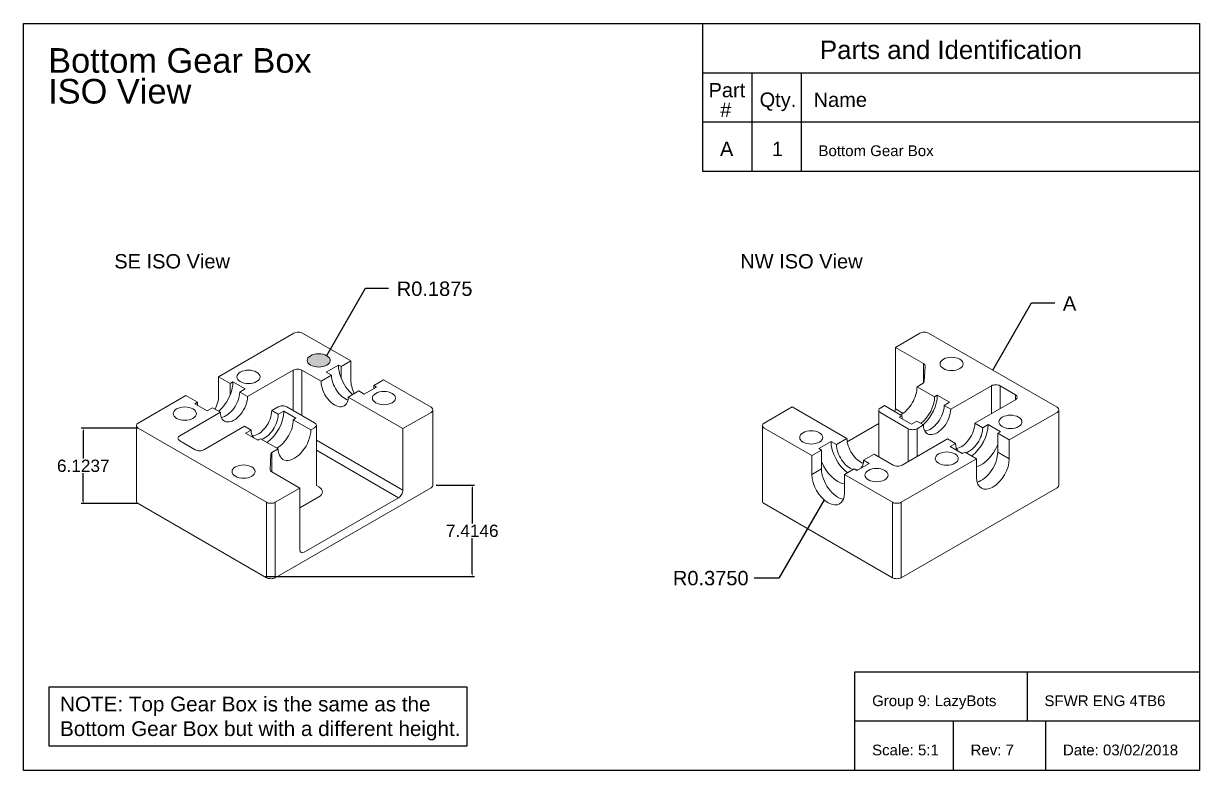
# Model space of a CAD drawing. Header units: inches. Extents: x 0 to 1256, y -61 to 0.
# Drawn here: x 738.5 to 834, y -60.7 to 0 of the extents above; entities that cross this region are included whole.
import ezdxf
from ezdxf.enums import TextEntityAlignment as Align

# ---------------------------------------------------------------- set-up
doc = ezdxf.new("R2010")
doc.units = ezdxf.units.IN
doc.header["$LTSCALE"] = 2
doc.header["$MEASUREMENT"] = 0
doc.styles.get("Standard").update_dxf_attribs({"font": 'arial.ttf'})
doc.dimstyles.get("Standard").update_dxf_attribs({"dimtxt": 0.18, "dimasz": 0.18, "dimexe": 0.18, "dimexo": 0.0625, "dimgap": 0.09, "dimtad": 0, "dimtih": 1, "dimtoh": 1, "dimdec": 4, "dimzin": 0, "dimdsep": 46, "dimtxsty": 'Standard', "dimcen": 0.09, "dimadec": 0, "dimazin": 0, "dimtfac": 1, "dimtdec": 4, "dimtofl": 0, "dimtmove": 0, "dimatfit": 3, "dimfxl": 1, "dimtolj": 1, "dimtzin": 0, "dimarcsym": 0})

# ---------------------------------------------------------------- blocks, each defined once
blk = doc.blocks.new('*D16')
at = {"color": 0, "lineweight": -2, "transparency": 16777216}
for p, q in [((747.78, -32.87), (743.206, -32.87)), ((743.386, -33.05), (743.386, -35.331)), ((743.386, -38.814), (743.386, -36.533)), ((747.78, -38.994), (743.206, -38.994))]:
    blk.add_line(p, q, dxfattribs=at)
at = {"color": 0, "transparency": 16777216}
for points in [[(743.356, -33.05), (743.416, -33.05), (743.386, -32.87)], [(743.356, -38.814), (743.416, -38.814), (743.386, -38.994)]]:
    blk.add_solid(points, dxfattribs=at)
at = {"layer": 'Defpoints', "color": 0, "transparency": 16777216}
for p in [(743.386, -32.87), (747.843, -32.87), (747.843, -38.994)]:
    blk.add_point(p, dxfattribs=at)
at = {"color": 0, "transparency": 16777216, "insert": (743.386, -35.932), "char_height": 1, "attachment_point": 5}
blk.add_mtext('\\A1;6.1237', dxfattribs=at)
blk = doc.blocks.new('*D17')
at = {"color": 0, "lineweight": -2, "transparency": 16777216}
for p, q in [((772.049, -37.506), (775.157, -37.506)), ((774.977, -37.686), (774.977, -40.612)), ((774.977, -44.74), (774.977, -41.814)), ((758.171, -44.92), (775.157, -44.92))]:
    blk.add_line(p, q, dxfattribs=at)
at = {"color": 0, "transparency": 16777216}
for points in [[(774.947, -37.686), (775.007, -37.686), (774.977, -37.506)], [(774.947, -44.74), (775.007, -44.74), (774.977, -44.92)]]:
    blk.add_solid(points, dxfattribs=at)
at = {"layer": 'Defpoints', "color": 0, "transparency": 16777216}
for p in [(771.986, -37.506), (774.977, -37.506), (758.108, -44.92)]:
    blk.add_point(p, dxfattribs=at)
at = {"color": 0, "transparency": 16777216, "insert": (774.977, -41.213), "char_height": 1, "attachment_point": 5}
blk.add_mtext('\\A1;7.4146', dxfattribs=at)

msp = doc.modelspace()

# ---------------------------------------------------------------- hatches: boundary and pattern name
at = {"true_color": 0x939598}
h = msp.add_hatch(color=252, dxfattribs=at)
h.dxf.hatch_style = 1
edge = h.paths.add_edge_path()
edge.add_ellipse((762.50483, -27.36476), major_axis=(0.9375, 0), ratio=0.57735027, start_angle=0, end_angle=360, ccw=False)

# ---------------------------------------------------------------- linework, layer by layer
for p, q in [((793.68104, -4), (834.0392, -4)), ((797.68104, -4), (797.68104, -12)), ((801.68104, -4), (801.68104, -12)), ((793.68104, -8), (834.0392, -8)), ((793.68104, -12), (834.0392, -12)), ((834.03385, -52.67723), (806.03385, -52.67723)), ((806.03385, -52.67723), (806.03385, -60.67722)), ((820.03385, -52.67723), (820.03385, -56.67723)), ((834.03385, -56.67723), (806.03385, -56.67723)), ((814.03295, -56.67723), (814.03295, -60.67722)), ((821.53295, -56.67723), (821.53295, -60.67722))]:
    msp.add_line(p, q)
at = {"linetype": 'Continuous', "lineweight": 0, "extrusion": (-4.95806e-18, 0.816497, 0.57735)}
for p, q in [((754.37429, -28.69063), (760.49597, -25.15627)), ((761.20308, -25.15627), (765.11164, -27.41288)), ((764.32268, -27.86838), (765.11164, -27.41288)), ((765.11164, -27.41288), (765.11164, -28.94381)), ((756.73107, -30.30647), (760.43441, -28.16834)), ((760.43441, -31.43255), (760.43441, -28.16834)), ((761.14152, -28.16834), (762.69403, -29.06468)), ((761.14152, -28.16834), (761.14152, -31.8408)), ((762.69403, -29.06468), (763.55001, -28.57048)), ((763.10807, -28.31532), (764.10244, -27.74122)), ((763.55001, -28.57048), (763.10807, -28.31532)), ((764.10244, -27.74122), (764.32268, -27.86838)), ((764.32268, -28.78709), (764.32268, -27.86838)), ((754.37429, -28.69063), (755.31614, -29.2344)), ((754.37429, -30.22156), (754.37429, -28.69063)), ((755.31614, -29.2344), (755.53711, -29.10683)), ((755.31614, -29.2344), (755.31614, -30.1545)), ((755.53711, -29.10683), (756.53148, -29.68092)), ((767.19603, -29.52731), (766.20166, -30.10141)), ((767.76329, -28.94381), (766.97433, -29.39931)), ((766.97433, -29.39931), (767.19603, -29.52731)), ((766.97433, -29.39931), (766.97433, -29.6553)), ((767.76329, -28.94381), (771.6329, -31.17793)), ((747.84285, -32.46155), (751.72264, -30.22156)), ((752.66449, -30.76533), (751.72264, -30.22156)), ((756.53148, -29.68092), (756.08953, -29.93608)), ((756.08953, -29.93608), (756.73107, -30.30647)), ((765.75972, -29.84625), (764.90374, -30.34045)), ((764.90374, -30.34045), (769.34715, -32.90586)), ((766.20166, -30.10141), (765.75972, -29.84625)), ((752.44352, -30.89291), (752.66449, -30.76533)), ((753.43788, -31.46701), (752.44352, -30.89291)), ((752.66449, -31.02049), (752.66449, -30.76533)), ((753.87983, -31.21186), (753.43788, -31.46701)), ((754.52136, -31.58224), (753.87983, -31.21185)), ((759.2148, -31.13665), (758.69189, -31.43855)), ((758.69189, -31.43855), (759.2246, -31.74611)), ((759.2246, -31.74611), (759.66654, -31.49095)), ((759.66654, -31.49095), (760.66091, -32.06505)), ((762.16833, -32.43363), (759.92191, -31.13665)), ((771.77935, -31.38205), (771.77935, -37.50578)), ((751.21887, -33.48894), (754.52136, -31.58224)), ((760.66091, -32.06505), (760.43994, -32.19263)), ((760.43994, -32.19263), (761.8664, -33.0162)), ((769.34715, -32.90586), (771.6329, -31.58618)), ((747.6964, -38.7894), (747.6964, -32.66568)), ((747.84285, -32.8698), (758.27267, -38.89146)), ((756.48219, -32.71433), (753.1797, -34.62102)), ((757.01489, -33.02188), (756.48219, -32.71433)), ((756.57295, -33.27704), (757.01489, -33.02188)), ((757.56732, -33.85114), (756.57295, -33.27704)), ((761.8664, -33.0162), (762.16833, -32.84187)), ((762.31478, -37.52322), (762.31478, -32.63775)), ((769.34715, -32.90586), (769.34715, -37.9109)), ((752.47259, -34.62102), (751.21887, -33.89718)), ((757.78829, -33.72356), (757.56732, -33.85114)), ((759.21475, -34.54713), (757.78829, -33.72356)), ((762.31478, -33.85076), (769.34715, -37.9109)), ((758.55519, -36.21601), (758.6285, -34.98588)), ((758.70695, -34.8403), (759.21475, -34.54713)), ((758.70695, -36.4333), (758.70695, -34.8403)), ((768.9936, -38.52328), (762.31478, -34.66726)), ((758.55519, -36.21601), (758.55519, -36.23587)), ((760.9722, -37.74114), (758.70134, -36.43006)), ((758.97978, -45.01519), (771.6329, -37.7099)), ((758.97978, -38.89146), (760.9722, -37.74114)), ((760.9722, -42.74619), (760.9722, -37.74114)), ((762.52189, -37.64279), (762.31478, -37.52322)), ((747.84285, -38.99352), (758.27267, -45.01519)), ((758.27267, -38.89146), (758.27267, -45.01519)), ((758.97978, -45.01519), (758.97978, -38.89146)), ((760.9722, -39.354), (762.52189, -38.45929)), ((768.9936, -38.52328), (761.32575, -42.95031))]:
    msp.add_line(p, q, dxfattribs=at)
at = {"linetype": 'Continuous', "lineweight": 0, "extrusion": (1.25969e-16, 0.816497, 0.57735)}
for p, q in [((811.33565, -25.15627), (809.34323, -26.30659)), ((822.47258, -31.17793), (812.04276, -25.15627)), ((809.34323, -26.30659), (811.61409, -27.61767)), ((809.34323, -31.31164), (809.34323, -26.30659)), ((811.61409, -29.20224), (811.61409, -27.61767)), ((811.76024, -27.83172), (811.68693, -29.06185)), ((811.60848, -29.20743), (811.10068, -29.50061)), ((811.10068, -29.50061), (812.52714, -30.32417)), ((813.83324, -31.3334), (817.13573, -29.42671)), ((817.13573, -31.69088), (817.13573, -29.42671)), ((817.84284, -29.42671), (819.09656, -30.15055)), ((817.84284, -29.42671), (817.84284, -31.28263)), ((812.52714, -30.32417), (812.74811, -30.19659)), ((812.74811, -30.19659), (813.74248, -30.77069)), ((819.09656, -30.5588), (815.79407, -32.46549)), ((819.09656, -30.5588), (819.09656, -30.15055)), ((800.96828, -31.14187), (798.68252, -32.46155)), ((805.41169, -33.70728), (800.96828, -31.14187)), ((808.00065, -35.20201), (808.00065, -31.40998)), ((808.44903, -31.03154), (808.1471, -31.20586)), ((809.87549, -31.8551), (808.44903, -31.03154)), ((809.34323, -31.31164), (809.96568, -31.67101)), ((813.74248, -30.77069), (813.30054, -31.02585)), ((813.30054, -31.02585), (813.83324, -31.3334)), ((822.61903, -37.50578), (822.61903, -31.38205)), ((808.1471, -31.61411), (810.39352, -32.91108)), ((809.65452, -31.98268), (809.87549, -31.8551)), ((810.64889, -32.55678), (809.65452, -31.98268)), ((811.09083, -32.30162), (810.64889, -32.55678)), ((811.62354, -32.60918), (811.09083, -32.30162)), ((815.79407, -32.46549), (816.4356, -32.83588)), ((822.47258, -31.58618), (818.59279, -33.82618)), ((798.53608, -32.66568), (798.53608, -38.7894)), ((802.55214, -35.10392), (798.68252, -32.8698)), ((805.43423, -33.97675), (808.00065, -32.49502)), ((810.39352, -35.5835), (810.39352, -32.91108)), ((811.10063, -32.91108), (811.62354, -32.60918)), ((811.10063, -32.91108), (811.10063, -35.17525)), ((816.4356, -32.83588), (816.87754, -32.58072)), ((816.87754, -32.58072), (817.87191, -33.15482)), ((817.87191, -33.15482), (817.65094, -33.2824)), ((817.65094, -33.2824), (818.59279, -33.82618)), ((817.65094, -33.2824), (817.65094, -34.81333)), ((803.1194, -34.52042), (804.11377, -33.94632)), ((804.11377, -33.94632), (804.55571, -34.20148)), ((804.55571, -34.20148), (805.41169, -33.70728)), ((813.58436, -33.74127), (809.88101, -35.87939)), ((814.2259, -34.11165), (813.58436, -33.74127)), ((813.78395, -34.36681), (814.2259, -34.11165)), ((814.77832, -34.94091), (813.78395, -34.36681)), ((818.59279, -33.82618), (818.59279, -35.35711)), ((802.55214, -35.10392), (803.3411, -34.64842)), ((802.55214, -36.63485), (802.55214, -35.10392)), ((803.3411, -34.64842), (803.1194, -34.52042)), ((803.3411, -36.17935), (803.3411, -34.64842)), ((807.6214, -34.98305), (806.76542, -35.47726)), ((809.17391, -35.87939), (807.6214, -34.98305)), ((814.99929, -34.81333), (814.77832, -34.94091)), ((815.94114, -35.35711), (814.99929, -34.81333)), ((817.65094, -34.81333), (818.59279, -35.35711)), ((803.3411, -36.17935), (802.55214, -36.63485)), ((805.99275, -36.17935), (805.20379, -36.63485)), ((806.21299, -36.30651), (805.99275, -36.17935)), ((807.20736, -35.73241), (806.21299, -36.30651)), ((806.76542, -35.47726), (807.20736, -35.73241)), ((815.94114, -35.35711), (809.81946, -38.89146)), ((815.94114, -36.88804), (815.94114, -35.35711)), ((809.11235, -38.89146), (805.20379, -36.63485)), ((805.20379, -36.63485), (805.20379, -38.16579)), ((822.47258, -37.7099), (809.81946, -45.01519)), ((798.68252, -38.99352), (809.11235, -45.01519)), ((809.11235, -38.89146), (809.11235, -45.01519)), ((809.81946, -45.01519), (809.81946, -38.89146))]:
    msp.add_line(p, q, dxfattribs=at)
msp.add_lwpolyline([(738.53295, 0), (834.0392, 0), (834.0392, -60.67722), (738.53295, -60.67722)], close=True)
for points in [[(793.68104, 0), (793.68104, -12)], [(763.15736, -26.97613), (766.29417, -21.50919), (768.18036, -21.50919)], [(817.25767, -28.1671), (820.39448, -22.70016), (822.28067, -22.70016)], [(803.56036, -38.70331), (799.88918, -45.04278), (797.87263, -45.04278)]]:
    msp.add_lwpolyline(points)
at = {"elevation": 0}
msp.add_lwpolyline([(740.62057, -53.87304), (774.54992, -53.87304), (774.54992, -58.70132), (740.62057, -58.70132)], close=True, dxfattribs=at)
at = {"linetype": 'Continuous', "lineweight": 0, "extrusion": (3.22676e-17, 3.88578e-16, -1)}
msp.add_ellipse((760.84953, -25.36039), major_axis=(0.5, 0), ratio=0.57735027, start_param=-2.35619449, end_param=-0.78539816, dxfattribs=at)
at = {"linetype": 'Continuous', "lineweight": 0, "extrusion": (-1.09078e-16, 2.5227e-29, -1)}
msp.add_ellipse((811.6892, -25.36039), major_axis=(0.5, 0), ratio=0.57735027, start_param=-2.35619449, end_param=-0.78539816, dxfattribs=at)
at = {"linetype": 'Continuous', "lineweight": 0, "extrusion": (-9.87855e-17, 3.88578e-16, -1)}
for centre in [(762.50483, -27.36476), (756.80438, -28.70373), (767.80805, -30.42656), (751.63305, -31.6894), (756.40445, -36.39805)]:
    msp.add_ellipse(centre, major_axis=(0.9375, 0), ratio=0.57735027, start_param=-5.49778714, end_param=0.78539816, dxfattribs=at)
at = {"linetype": 'Continuous', "lineweight": 0, "extrusion": (-8.01234e-18, 9.17349e-33, -1)}
msp.add_ellipse((811.26053, -27.82179), major_axis=(0.5, 0), ratio=0.57735027, start_param=-0.78539816, end_param=0.03439316, dxfattribs=at)
at = {"linetype": 'Continuous', "lineweight": 0, "extrusion": (2.82615e-17, -1.11022e-16, -1)}
for centre in [(813.91098, -27.64969), (818.68238, -32.35834), (802.50738, -33.62117), (813.51105, -35.344), (807.8106, -36.68297)]:
    msp.add_ellipse(centre, major_axis=(-0.9375, 0), ratio=0.57735027, start_param=-5.49778714, end_param=0.78539816, dxfattribs=at)
at = {"linetype": 'Continuous', "lineweight": 0, "extrusion": (-2.32435e-17, 2.77556e-16, -1)}
msp.add_ellipse((760.78797, -28.37246), major_axis=(0.5, 0), ratio=0.57735027, start_param=-2.35619449, end_param=-0.78539816, dxfattribs=at)
at = {"linetype": 'Continuous', "lineweight": 0}
for centre, major_axis, start_param, end_param in [((764.65486, -29.20849), (0.78125, -1.35316), -2.35628809, -0.5797656), ((763.79888, -29.70269), (0.78125, -1.35316), -2.35628809, 0.78549176), ((766.43747, -29.70927), (0.9375, -1.6238), -2.35619449, -1.6885333), ((809.77486, -30.26619), (0.9375, 1.6238), -2.35611649, -0.78532016), ((753.04846, -30.98702), (0.9375, 1.6238), -1.4526708, -0.78539816), ((755.62621, -30.94448), (-0.78125, -1.35316), -0.78549176, 2.35628809), ((754.98468, -30.57409), (0.78125, 1.35316), -2.71850222, -0.78530456), ((759.56836, -31.34078), (-0.5, 0), -2.35619449, -0.78539816), ((808.98968, -31.51576), (0.25, 0.43301), -1.26814363, -0.78539816), ((812.72839, -31.97141), (-0.78125, -1.35316), -0.78549176, 2.35628809), ((812.19569, -31.66386), (-0.78125, -1.35316), 0.34790568, 2.35628809), ((759.11411, -32.95821), (0.9375, 1.6238), -2.35611649, -0.78532016), ((810.74707, -32.70696), (0.5, 0), -2.35619449, -0.78539816), ((816.32512, -34.04798), (1.09375, 1.89443), -2.60705726, -1.32649743), ((804.6662, -35.41359), (1.09375, -1.89443), -1.81418784, -0.43044045), ((761.81478, -38.05104), (1, 0), -0.78539816, 0.78539816), ((771.27935, -37.50578), (0.5, 0), -0.78539816, 0), ((822.11903, -37.50578), (0.5, 0), -0.78539816, 0), ((748.1964, -38.7894), (-0.5, 0), 0, 0.78539816), ((799.03608, -38.7894), (-0.5, 0), 0, 0.78539816), ((758.62623, -44.81106), (0.5, 0), -2.35619449, -0.78539816), ((809.4659, -44.81106), (0.5, 0), -2.35619449, -0.78539816)]:
    msp.add_ellipse(centre, major_axis=major_axis, ratio=0.57735027, start_param=start_param, end_param=end_param, dxfattribs=at)
at = {"linetype": 'Continuous', "lineweight": 0, "extrusion": (-1.9168e-17, 1.31341e-16, -1)}
msp.add_ellipse((765.64923, -28.63439), major_axis=(-1.09375, 1.89443), ratio=0.57735027, start_param=-1.32558869, end_param=-0.78533131, dxfattribs=at)
at = {"linetype": 'Continuous', "lineweight": 0, "extrusion": (2.15758e-16, 1.64541e-16, -1)}
msp.add_ellipse((753.99031, -29.99999), major_axis=(-1.09375, -1.89443), ratio=0.57735027, start_param=-2.35626135, end_param=-1.81509521, dxfattribs=at)
at = {"linetype": 'Continuous', "lineweight": 0, "extrusion": (-8.75605e-17, 2.77556e-17, -1)}
msp.add_ellipse((765.64923, -28.63439), major_axis=(-1.09375, 1.89443), ratio=0.57735027, start_param=-2.1002121, end_param=-1.32558869, dxfattribs=at)
at = {"linetype": 'Continuous', "lineweight": 0, "extrusion": (-5.81485e-17, 1.61632e-29, -1)}
msp.add_ellipse((811.18722, -29.05192), major_axis=(0.5, 0), ratio=0.57735027, start_param=0.03439316, end_param=0.56888223, dxfattribs=at)
at = {"linetype": 'Continuous', "lineweight": 0, "extrusion": (-2.72497e-17, -1.11022e-16, -1)}
msp.add_ellipse((817.48929, -29.63084), major_axis=(0.5, 0), ratio=0.57735027, start_param=-2.35619449, end_param=-0.78539816, dxfattribs=at)
at = {"linetype": 'Continuous', "lineweight": 0, "extrusion": (2.91588e-16, 1.84859e-16, -1)}
msp.add_ellipse((753.99031, -29.99999), major_axis=(-1.09375, -1.89443), ratio=0.57735027, start_param=-1.81509521, end_param=-1.04138055, dxfattribs=at)
at = {"linetype": 'Continuous', "lineweight": 0, "extrusion": (-4.37803e-17, -2.03185e-17, -1)}
msp.add_ellipse((811.20132, -31.08976), major_axis=(-0.9375, -1.6238), ratio=0.57735027, start_param=-2.35627249, end_param=-0.94072719, dxfattribs=at)
at = {"linetype": 'Continuous', "lineweight": 0, "extrusion": (8.3842e-17, 3.41963e-17, -1)}
msp.add_ellipse((811.20132, -31.08976), major_axis=(-1.09375, -1.89443), ratio=0.57735027, start_param=-2.35626135, end_param=-1.04138055, dxfattribs=at)
at = {"linetype": 'Continuous', "lineweight": 0, "extrusion": (-8.01234e-18, 1.13974e-32, -1)}
msp.add_ellipse((818.74301, -30.35467), major_axis=(0.5, 0), ratio=0.57735027, start_param=-0.78539816, end_param=0.78539816, dxfattribs=at)
at = {"linetype": 'Continuous', "lineweight": 0, "extrusion": (2.56395e-16, 1.28814e-17, -1)}
msp.add_ellipse((757.58704, -32.07656), major_axis=(-0.78125, -1.35316), ratio=0.57735027, start_param=-2.35628809, end_param=-0.34790568, dxfattribs=at)
at = {"linetype": 'Continuous', "lineweight": 0, "extrusion": (3.21069e-16, -1.52656e-16, -1)}
msp.add_ellipse((758.11974, -32.38412), major_axis=(-1.09375, -1.89443), ratio=0.57735027, start_param=-2.35626135, end_param=-0.91971819, dxfattribs=at)
at = {"linetype": 'Continuous', "lineweight": 0, "extrusion": (-7.49668e-17, 4.996e-16, -1)}
for centre in [(771.27935, -31.38205), (761.81478, -32.63775)]:
    msp.add_ellipse(centre, major_axis=(0.5, 0), ratio=0.57735027, start_param=-0.78539816, end_param=0.78539816, dxfattribs=at)
at = {"linetype": 'Continuous', "lineweight": 0, "extrusion": (-6.35235e-17, -1.66533e-16, -1)}
for centre in [(808.50065, -31.40998), (799.03608, -32.66568)]:
    msp.add_ellipse(centre, major_axis=(-0.5, 0), ratio=0.57735027, start_param=-0.78539816, end_param=0.78539816, dxfattribs=at)
at = {"linetype": 'Continuous', "lineweight": 0, "extrusion": (1.20185e-17, -1.11022e-16, -1)}
msp.add_ellipse((822.11903, -31.38205), major_axis=(0.5, 0), ratio=0.57735027, start_param=-0.78539816, end_param=0.78539816, dxfattribs=at)
at = {"linetype": 'Continuous', "lineweight": 0, "extrusion": (5.7526e-19, 4.44089e-16, -1)}
msp.add_ellipse((748.1964, -32.66568), major_axis=(-0.5, 0), ratio=0.57735027, start_param=-0.78539816, end_param=0.78539816, dxfattribs=at)
at = {"linetype": 'Continuous', "lineweight": 0, "extrusion": (2.87869e-16, 1.22907e-16, -1)}
for centre, major_axis, start_param, end_param in [((758.11974, -32.38412), (-0.78125, -1.35316), -2.35628809, -0.55772424), ((761.32575, -42.54206), (-0.25, -0.43301), -0.78539816, 0.78539816)]:
    msp.add_ellipse(centre, major_axis=major_axis, ratio=0.57735027, start_param=start_param, end_param=end_param, dxfattribs=at)
at = {"linetype": 'Continuous', "lineweight": 0, "extrusion": (5.9805e-17, 4.80741e-17, -1)}
msp.add_ellipse((811.20132, -31.08976), major_axis=(0.9375, 1.6238), ratio=0.57735027, start_param=-2.54082625, end_param=-2.35611649, dxfattribs=at)
at = {"linetype": 'Continuous', "lineweight": 0, "extrusion": (3.20494e-17, 0, -1)}
msp.add_ellipse((814.68922, -33.1035), major_axis=(-0.78125, -1.35316), ratio=0.57735027, start_param=-2.35628809, end_param=-0.42309043, dxfattribs=at)
at = {"linetype": 'Continuous', "lineweight": 0, "extrusion": (1.88002e-16, 1.16467e-16, -1)}
msp.add_ellipse((758.11974, -32.38412), major_axis=(-0.78125, -1.35316), ratio=0.57735027, start_param=0.14236686, end_param=0.78549176, dxfattribs=at)
at = {"linetype": 'Continuous', "lineweight": 0, "extrusion": (2.12039e-16, 1.02589e-16, -1)}
msp.add_ellipse((760.54057, -33.78178), major_axis=(-0.9375, -1.6238), ratio=0.57735027, start_param=-2.35627249, end_param=0.78547616, dxfattribs=at)
at = {"linetype": 'Continuous', "lineweight": 0, "extrusion": (-6.40988e-17, 5.55112e-17, -1)}
msp.add_ellipse((815.33075, -33.47389), major_axis=(-0.78125, -1.35316), ratio=0.57735027, start_param=-2.35628809, end_param=-0.55772424, dxfattribs=at)
at = {"linetype": 'Continuous', "lineweight": 0, "extrusion": (5.60864e-17, -1.38778e-17, -1)}
msp.add_ellipse((815.33075, -33.47389), major_axis=(-1.09375, -1.89443), ratio=0.57735027, start_param=-2.35626135, end_param=-0.91971819, dxfattribs=at)
at = {"linetype": 'Continuous', "lineweight": 0, "extrusion": (-5.95173e-17, 4.44089e-16, -1)}
msp.add_ellipse((751.57242, -33.69306), major_axis=(-0.5, 0), ratio=0.57735027, start_param=-0.78539816, end_param=0.78539816, dxfattribs=at)
at = {"linetype": 'Continuous', "lineweight": 0, "extrusion": (1.12173e-16, 9.61481e-17, -1)}
msp.add_ellipse((758.11974, -32.38412), major_axis=(-0.78125, -1.35316), ratio=0.57735027, start_param=-0.33415659, end_param=-0.14236686, dxfattribs=at)
at = {"linetype": 'Continuous', "lineweight": 0, "extrusion": (-1.08454e-16, -1.45219e-16, -1)}
msp.add_ellipse((805.66057, -34.83949), major_axis=(-1.09375, 1.89443), ratio=0.57735027, start_param=-2.22229032, end_param=-0.78533131, dxfattribs=at)
at = {"linetype": 'Continuous', "lineweight": 0, "extrusion": (-8.81358e-17, -6.93889e-17, -1)}
msp.add_ellipse((805.66057, -34.83949), major_axis=(-0.78125, 1.35316), ratio=0.57735027, start_param=-2.58474389, end_param=-0.78530456, dxfattribs=at)
at = {"linetype": 'Continuous', "lineweight": 0, "extrusion": (1.54494e-17, -1.37781e-16, -1)}
msp.add_ellipse((806.51655, -34.34529), major_axis=(-0.78125, 1.35316), ratio=0.57735027, start_param=-2.56182705, end_param=-0.78530456, dxfattribs=at)
at = {"linetype": 'Continuous', "lineweight": 0, "extrusion": (-1.12173e-16, 8.32667e-17, -1)}
msp.add_ellipse((815.33075, -33.47389), major_axis=(-0.78125, -1.35316), ratio=0.57735027, start_param=0.14236686, end_param=0.78549176, dxfattribs=at)
at = {"linetype": 'Continuous', "lineweight": 0, "extrusion": (-3.86929e-17, 4.996e-16, -1)}
msp.add_ellipse((752.82614, -34.4169), major_axis=(-0.5, 0), ratio=0.57735027, start_param=-2.35619449, end_param=-0.78539816, dxfattribs=at)
at = {"linetype": 'Continuous', "lineweight": 0, "extrusion": (-3.41115e-17, 2.77556e-16, -1)}
msp.add_ellipse((759.12821, -34.99581), major_axis=(-0.5, 0), ratio=0.57735027, start_param=0.03439316, end_param=0.56888223, dxfattribs=at)
at = {"linetype": 'Continuous', "lineweight": 0, "extrusion": (1.24479e-16, -1.17463e-16, -1)}
msp.add_ellipse((815.33075, -33.47389), major_axis=(-0.78125, -1.35316), ratio=0.57735027, start_param=-0.33415659, end_param=-0.14236686, dxfattribs=at)
at = {"linetype": 'Continuous', "lineweight": 0, "extrusion": (7.64049e-17, -8.97074e-17, -1)}
msp.add_ellipse((816.32512, -35.5788), major_axis=(-0.9375, -1.6238), ratio=0.57735027, start_param=-2.35619449, end_param=-0.52627908, dxfattribs=at)
at = {"linetype": 'Continuous', "lineweight": 0, "extrusion": (3.14741e-17, 4.44089e-16, -1)}
msp.add_ellipse((759.0549, -36.22594), major_axis=(-0.5, 0), ratio=0.57735027, start_param=-0.78539816, end_param=0.03439316, dxfattribs=at)
at = {"linetype": 'Continuous', "lineweight": 0, "extrusion": (8.01234e-18, -1.38778e-17, -1)}
msp.add_ellipse((804.66692, -36.94481), major_axis=(-0.9375, 1.6238), ratio=0.57735027, start_param=-2.70728992, end_param=-0.78539816, dxfattribs=at)
at = {"linetype": 'Continuous', "lineweight": 0, "extrusion": (2.48383e-16, 1.249e-16, -1)}
msp.add_ellipse((805.66057, -34.83949), major_axis=(0.78125, -1.35316), ratio=0.57735027, start_param=0.14236686, end_param=0.33415659, dxfattribs=at)
at = {"linetype": 'Continuous', "lineweight": 0, "extrusion": (-1.60247e-17, -2.77556e-17, -1)}
msp.add_ellipse((805.66057, -34.83949), major_axis=(0.78125, -1.35316), ratio=0.57735027, start_param=-0.78549176, end_param=-0.14236686, dxfattribs=at)
at = {"linetype": 'Continuous', "lineweight": 0, "extrusion": (1.59315e-16, -1.11022e-16, -1)}
msp.add_ellipse((809.52746, -35.67527), major_axis=(-0.5, 0), ratio=0.57735027, start_param=-2.35619449, end_param=-0.78539816, dxfattribs=at)
at = {"linetype": 'Continuous', "lineweight": 0, "extrusion": (-1.60247e-17, 2.77556e-17, -1)}
msp.add_ellipse((817.26697, -36.12257), major_axis=(-0.9375, -1.6238), ratio=0.57735027, start_param=-2.35619449, end_param=0.78539816, dxfattribs=at)
at = {"linetype": 'Continuous', "lineweight": 0, "extrusion": (2.83308e-17, 6.19519e-17, -1)}
msp.add_ellipse((803.87796, -37.40032), major_axis=(0.9375, -1.6238), ratio=0.57735027, start_param=-0.78539816, end_param=2.35619449, dxfattribs=at)
at = {"linetype": 'Continuous', "lineweight": 0, "extrusion": (3.80299e-16, 5.44432e-18, -1)}
msp.add_ellipse((768.9936, -38.11503), major_axis=(-0.25, -0.43301), ratio=0.57735027, start_param=-2.35619449, end_param=-0.78539816, dxfattribs=at)
at = {"linetype": 'Continuous', "lineweight": 0, "extrusion": (-3.86929e-17, 3.33067e-16, -1)}
msp.add_ellipse((758.62623, -38.68734), major_axis=(-0.5, 0), ratio=0.57735027, start_param=-2.35619449, end_param=-0.78539816, dxfattribs=at)
at = {"linetype": 'Continuous', "lineweight": 0, "extrusion": (8.23061e-18, -5.55112e-17, -1)}
msp.add_ellipse((809.4659, -38.68734), major_axis=(-0.5, 0), ratio=0.57735027, start_param=-2.35619449, end_param=-0.78539816, dxfattribs=at)

# ---------------------------------------------------------------- texts
msp.add_text('Parts and Identification', height=1.4981879).set_placement((813.86012, -3.33288), align=Align.BOTTOM_CENTER)
for s, height, p in [('Bottom Gear Box', 1.9975839, (740.53295, -4)), ('ISO View', 1.997584, (740.53295, -6.5)), ('Part', 1.163935, (794.16747, -5.99162)), ('Qty.', 1.163935, (798.31364, -6.77084)), ('Name', 1.163935, (802.69877, -6.77084)), ('#', 1.16393, (795.11305, -7.59185)), ('A', 1.16393, (795.09662, -10.77084)), ('1', 1.16393, (799.31738, -10.77084)), ('Bottom Gear Box', 0.8729512, (803.09662, -10.77084)), ('SE ISO View', 1.163935, (745.90356, -19.89642)), ('NW ISO View', 1.163935, (796.74323, -19.89642)), ('R0.1875', 1.163935, (768.84679, -22.12436)), ('A', 1.16393, (822.9471, -23.31533)), ('R0.3750', 1.163935, (791.2718, -45.62933)), ('Group 9: LazyBots', 0.8729512, (807.44944, -55.44807)), ('SFWR ENG 4TB6', 0.8729512, (821.44944, -55.44807)), ('Scale: 5:1', 0.872951, (807.44944, -59.44807)), ('Rev: 7', 0.872951, (815.44853, -59.44807)), ('Date: 03/02/2018', 0.8729512, (822.94853, -59.44807))]:
    msp.add_text(s, height=height).set_placement(p)
at = {"insert": (741.49891, -54.67743), "char_height": 1.2, "attachment_point": 1}
msp.add_mtext_dynamic_manual_height_columns('NOTE: Top Gear Box is the same as the Bottom Gear Box but with a different height.', width=33.8835558, gutter_width=1, heights=[0], dxfattribs=at)

# ---------------------------------------------------------------- dimensions: what is measured, and where the dimension line sits
dim = msp.add_linear_dim(base=(743.38555, -32.8698), p1=(747.84285, -38.99352), p2=(747.84285, -32.8698), angle=90, dimstyle='Standard', override={"dimtxt": 1})
dim.commit()
dim.dimension.update_dxf_attribs({"geometry": '*D16', "text_midpoint": (743.38555, -35.93166)})
dim = msp.add_linear_dim(base=(774.97704, -37.50578), p1=(758.10844, -44.92037), p2=(771.98646, -37.50578), angle=90, dimstyle='Standard', override={"dimtxt": 1})
dim.commit()
dim.dimension.update_dxf_attribs({"geometry": '*D17', "text_midpoint": (774.97704, -41.21307), "dimtype": 160})

doc.saveas('drawing.dxf')
